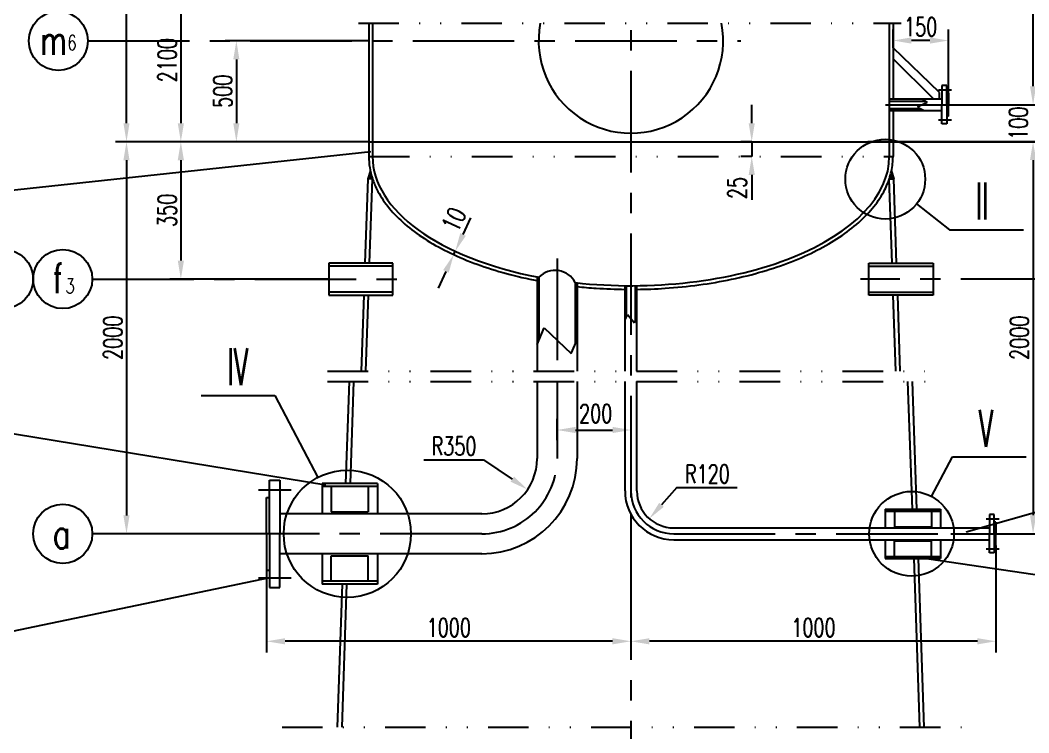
# Model space of a CAD drawing. Extents: x 1416 to 4159, y -4009 to -2804.
# Drawn here: x 1524.8 to 1661.4, y -3506.5 to -3410 of the extents above; entities that cross this region are included whole.
import ezdxf
from ezdxf.enums import TextEntityAlignment as Align

# ---------------------------------------------------------------- set-up
doc = ezdxf.new("R2010")
doc.units = 0
doc.header["$LTSCALE"] = 11
doc.header["$MEASUREMENT"] = 0
doc.linetypes.add('CENTER', pattern=[2, 1.25, -0.25, 0.25, -0.25])
doc.linetypes.add('DIVIDE', pattern=[1.25, 0.5, -0.25, 0, -0.25, 0, -0.25])
doc.layers.get('0').update_dxf_attribs({"linetype": 'CONTINUOUS'})
doc.layers.get('DEFPOINTS').update_dxf_attribs({"linetype": 'CONTINUOUS'})
for name, color, linetype in [('1', 2, 'CENTER'), ('2', 2, 'CONTINUOUS'), ('3', 2, 'DIVIDE')]:
    doc.layers.add(name, color=color, linetype=linetype)
doc.styles.add('H5', font='romans', dxfattribs={"width": 0.8, "bigfont": 'HZ5.SHX'})
doc.styles.add('HZ', font='txt', dxfattribs={"width": 0.5, "bigfont": 'hztxt.shx'})
doc.styles.add('HZ5', font='romans.shx', dxfattribs={"width": 0.7, "bigfont": 'hztxt.shx'})
doc.styles.add('HZTXT', font='ROMANS', dxfattribs={"width": 0.7, "bigfont": 'HZTXT'})
doc.dimstyles.new('STANDARD$0', dxfattribs={"dimscale": 0, "dimtxt": 4, "dimasz": 3, "dimexe": 1.5, "dimexo": 0, "dimgap": 1, "dimtad": 1, "dimdec": 0, "dimlfac": 5, "dimzin": 12, "dimtxsty": 'H5', "dimcen": 0, "dimazin": 3, "dimtfac": 1, "dimtdec": 0, "dimtmove": 0, "dimatfit": 3, "dimtvp": 0.833333, "dimtolj": 1, "dimtzin": 1})
pattern_1 = [(45, (-1170.71966, 38.6475), (-0.0883883476, 0.0883883476), []), (135, (-1170.71966, 38.6475), (-0.0883883476, -0.0883883476), [])]

# ---------------------------------------------------------------- blocks, each defined once
blk = doc.blocks.new('*D54')
at = {"color": 2, "linetype": 'BYBLOCK'}
for p, q in [((1613.34, -2896.41), (1705.94, -2896.41)), ((1704.44, -2898.91), (1704.44, -3573.36)), ((1633.13, -3575.86), (1705.94, -3575.86))]:
    blk.add_line(p, q, dxfattribs=at)
for points in [[(1704.03, -2898.91), (1704.86, -2898.91), (1704.44, -2896.41)], [(1704.03, -3573.36), (1704.86, -3573.36), (1704.44, -3575.86)]]:
    blk.add_solid(points, dxfattribs=at)
at = {"layer": 'DEFPOINTS', "color": 0, "linetype": 'BYBLOCK'}
for p in [(1613.34, -2896.41), (1633.13, -3575.86), (1704.44, -3575.86)]:
    blk.add_point(p, dxfattribs=at)
at = {"color": 2, "linetype": 'BYBLOCK', "insert": (1702.59, -3206.22), "char_height": 2.5, "attachment_point": 5, "rotation": 90, "style": 'HZ5'}
blk.add_mtext('\\A1;~35385', dxfattribs=at)
blk = doc.blocks.new('*D53')
at = {"color": 2, "linetype": 'BYBLOCK'}
for p, q in [((2794.92, -2965.06), (2871.06, -2965.06)), ((2869.56, -2967.56), (2869.56, -3462.6)), ((2800.85, -3465.1), (2871.06, -3465.1))]:
    blk.add_line(p, q, dxfattribs=at)
for points in [[(2869.14, -2967.56), (2869.97, -2967.56), (2869.56, -2965.06)], [(2869.14, -3462.6), (2869.97, -3462.6), (2869.56, -3465.1)]]:
    blk.add_solid(points, dxfattribs=at)
at = {"layer": 'DEFPOINTS', "color": 0, "linetype": 'BYBLOCK'}
for p in [(2794.92, -2965.06), (2800.85, -3465.1), (2869.56, -3465.1)]:
    blk.add_point(p, dxfattribs=at)
at = {"color": 2, "linetype": 'BYBLOCK', "insert": (2867.71, -3205.47), "char_height": 2.5, "attachment_point": 5, "rotation": 90, "style": 'HZ5'}
blk.add_mtext('\\A1;29100', dxfattribs=at)
blk = doc.blocks.new('*D14')
at = {"color": 2, "linetype": 'BYBLOCK'}
for p, q in [((3785.04, -3469.48), (3808.94, -3469.48)), ((3807.44, -3471.98), (3807.44, -3520.07)), ((3796.32, -3522.57), (3808.94, -3522.57))]:
    blk.add_line(p, q, dxfattribs=at)
for points in [[(3807.02, -3471.98), (3807.86, -3471.98), (3807.44, -3469.48)], [(3807.02, -3520.07), (3807.86, -3520.07), (3807.44, -3522.57)]]:
    blk.add_solid(points, dxfattribs=at)
at = {"layer": 'DEFPOINTS', "color": 0, "linetype": 'BYBLOCK'}
for p in [(3785.04, -3469.48), (3796.32, -3522.57), (3807.44, -3522.57)]:
    blk.add_point(p, dxfattribs=at)
at = {"color": 2, "linetype": 'BYBLOCK', "insert": (3805.59, -3496.03), "char_height": 2.5, "attachment_point": 5, "rotation": 90, "style": 'HZ5'}
blk.add_mtext('\\A1;2000', dxfattribs=at)
blk = doc.blocks.new('*D15')
at = {"color": 2, "linetype": 'BYBLOCK'}
for p, q in [((2828.86, -3465.1), (2871.05, -3465.1)), ((2869.55, -3467.6), (2869.55, -3612.01)), ((2803.85, -3614.51), (2871.05, -3614.51))]:
    blk.add_line(p, q, dxfattribs=at)
for points in [[(2869.13, -3467.6), (2869.96, -3467.6), (2869.55, -3465.1)], [(2869.13, -3612.01), (2869.96, -3612.01), (2869.55, -3614.51)]]:
    blk.add_solid(points, dxfattribs=at)
at = {"layer": 'DEFPOINTS', "color": 0, "linetype": 'BYBLOCK'}
for p in [(2828.86, -3465.1), (2803.85, -3614.51), (2869.55, -3614.51)]:
    blk.add_point(p, dxfattribs=at)
at = {"color": 2, "linetype": 'BYBLOCK', "insert": (2867.7, -3540.26), "char_height": 2.5, "attachment_point": 5, "rotation": 90, "style": 'HZ5'}
blk.add_mtext('\\A1;5700', dxfattribs=at)
blk = doc.blocks.new('*D96')
at = {"color": 2, "linetype": 'BYBLOCK'}
for p, q in [((2742.77, -3465.1), (2708.45, -3465.1)), ((2709.95, -3467.6), (2709.95, -3515.69)), ((2728.92, -3518.19), (2708.45, -3518.19))]:
    blk.add_line(p, q, dxfattribs=at)
for points in [[(2709.53, -3467.6), (2710.36, -3467.6), (2709.95, -3465.1)], [(2709.53, -3515.69), (2710.36, -3515.69), (2709.95, -3518.19)]]:
    blk.add_solid(points, dxfattribs=at)
at = {"layer": 'DEFPOINTS', "color": 0, "linetype": 'BYBLOCK'}
for p in [(2742.77, -3465.1), (2709.95, -3518.19), (2728.92, -3518.19)]:
    blk.add_point(p, dxfattribs=at)
at = {"color": 2, "linetype": 'BYBLOCK', "insert": (2708.1, -3491.64), "char_height": 2.5, "attachment_point": 5, "rotation": 90, "style": 'HZ5'}
blk.add_mtext('\\A1;2000', dxfattribs=at)
blk = doc.blocks.new('*D97')
at = {"color": 2, "linetype": 'BYBLOCK'}
for p, q in [((1562.05, -3385.33), (1537.73, -3385.33)), ((1539.23, -3423.95), (1539.23, -3387.83)), ((1572.05, -3426.45), (1537.73, -3426.45))]:
    blk.add_line(p, q, dxfattribs=at)
for points in [[(1538.81, -3387.83), (1539.64, -3387.83), (1539.23, -3385.33)], [(1538.81, -3423.95), (1539.64, -3423.95), (1539.23, -3426.45)]]:
    blk.add_solid(points, dxfattribs=at)
at = {"layer": 'DEFPOINTS', "color": 0, "linetype": 'BYBLOCK'}
for p in [(1539.23, -3385.33), (1562.05, -3385.33), (1572.05, -3426.45)]:
    blk.add_point(p, dxfattribs=at)
at = {"color": 2, "linetype": 'BYBLOCK', "insert": (1537.38, -3400.77), "char_height": 2.5, "attachment_point": 5, "rotation": 90, "style": 'HZ5'}
blk.add_mtext('\\A1;2500', dxfattribs=at)
blk = doc.blocks.new('*D98')
at = {"color": 2, "linetype": 'BYBLOCK'}
for p, q in [((2738.6, -3443.03), (2715.81, -3443.03)), ((2717.31, -3445.53), (2717.31, -3462.6)), ((2742.77, -3465.1), (2715.81, -3465.1))]:
    blk.add_line(p, q, dxfattribs=at)
for points in [[(2716.89, -3445.53), (2717.73, -3445.53), (2717.31, -3443.03)], [(2716.89, -3462.6), (2717.73, -3462.6), (2717.31, -3465.1)]]:
    blk.add_solid(points, dxfattribs=at)
at = {"layer": 'DEFPOINTS', "color": 0, "linetype": 'BYBLOCK'}
for p in [(2738.6, -3443.03), (2717.31, -3465.1), (2742.77, -3465.1)]:
    blk.add_point(p, dxfattribs=at)
at = {"color": 2, "linetype": 'BYBLOCK', "insert": (2715.46, -3454.06), "char_height": 2.5, "attachment_point": 5, "rotation": 90, "style": 'HZ5'}
blk.add_mtext('\\A1;2100', dxfattribs=at)
blk = doc.blocks.new('*D100')
at = {"color": 2, "linetype": 'BYBLOCK'}
for p, q in [((2742.77, -3465.1), (2715.81, -3465.1)), ((2717.31, -3467.6), (2717.31, -3481.2)), ((2737.33, -3483.7), (2715.81, -3483.7))]:
    blk.add_line(p, q, dxfattribs=at)
for points in [[(2716.89, -3467.6), (2717.73, -3467.6), (2717.31, -3465.1)], [(2716.89, -3481.2), (2717.73, -3481.2), (2717.31, -3483.7)]]:
    blk.add_solid(points, dxfattribs=at)
at = {"layer": 'DEFPOINTS', "color": 0, "linetype": 'BYBLOCK'}
for p in [(2742.77, -3465.1), (2717.31, -3483.7), (2737.33, -3483.7)]:
    blk.add_point(p, dxfattribs=at)
at = {"color": 2, "linetype": 'BYBLOCK', "insert": (2715.46, -3474.4), "char_height": 2.5, "attachment_point": 5, "rotation": 90, "style": 'HZ5'}
blk.add_mtext('\\A1;350', dxfattribs=at)
blk = doc.blocks.new('*D101')
at = {"color": 2, "linetype": 'BYBLOCK'}
for p, q in [((2778.27, -3515.54), (2778.27, -3534.24)), ((2728.92, -3523.11), (2728.92, -3534.24)), ((2775.77, -3532.74), (2731.42, -3532.74))]:
    blk.add_line(p, q, dxfattribs=at)
for points in [[(2731.42, -3532.32), (2731.42, -3533.16), (2728.92, -3532.74)], [(2775.77, -3532.32), (2775.77, -3533.16), (2778.27, -3532.74)]]:
    blk.add_solid(points, dxfattribs=at)
at = {"layer": 'DEFPOINTS', "color": 0, "linetype": 'BYBLOCK'}
for p in [(2778.27, -3515.54), (2728.92, -3523.11), (2728.92, -3532.74)]:
    blk.add_point(p, dxfattribs=at)
at = {"color": 2, "linetype": 'BYBLOCK', "insert": (2753.6, -3530.89), "char_height": 2.5, "attachment_point": 5, "style": 'HZ5'}
blk.add_mtext('\\A1;1000', dxfattribs=at)
blk = doc.blocks.new('*D102')
at = {"color": 2, "linetype": 'BYBLOCK'}
for p, q in [((2778.27, -3515.54), (2778.27, -3534.24)), ((2827.71, -3519.75), (2827.71, -3534.24)), ((2825.21, -3532.74), (2780.77, -3532.74))]:
    blk.add_line(p, q, dxfattribs=at)
for points in [[(2780.77, -3532.32), (2780.77, -3533.16), (2778.27, -3532.74)], [(2825.21, -3532.32), (2825.21, -3533.16), (2827.71, -3532.74)]]:
    blk.add_solid(points, dxfattribs=at)
at = {"layer": 'DEFPOINTS', "color": 0, "linetype": 'BYBLOCK'}
for p in [(2778.27, -3515.54), (2827.71, -3519.75), (2778.27, -3532.74)]:
    blk.add_point(p, dxfattribs=at)
at = {"color": 2, "linetype": 'BYBLOCK', "insert": (2802.99, -3530.89), "char_height": 2.5, "attachment_point": 5, "style": 'HZ5'}
blk.add_mtext('\\A1;1000', dxfattribs=at)
blk = doc.blocks.new('*D105')
at = {"color": 2, "linetype": 'BYBLOCK'}
for p, q in [((2821.27, -3423.98), (2834.24, -3423.98)), ((2832.74, -3457.6), (2832.74, -3426.48)), ((2821.27, -3460.1), (2834.24, -3460.1))]:
    blk.add_line(p, q, dxfattribs=at)
for points in [[(2832.32, -3426.48), (2833.15, -3426.48), (2832.74, -3423.98)], [(2832.32, -3457.6), (2833.15, -3457.6), (2832.74, -3460.1)]]:
    blk.add_solid(points, dxfattribs=at)
at = {"layer": 'DEFPOINTS', "color": 0, "linetype": 'BYBLOCK'}
for p in [(2821.27, -3423.98), (2832.74, -3423.98), (2821.27, -3460.1)]:
    blk.add_point(p, dxfattribs=at)
at = {"color": 2, "linetype": 'BYBLOCK', "insert": (2830.89, -3442.04), "char_height": 2.5, "attachment_point": 5, "rotation": 90, "style": 'HZ5'}
blk.add_mtext('\\A1;2300', dxfattribs=at)
blk = doc.blocks.new('*D113')
at = {"color": 2, "linetype": 'BYBLOCK'}
for p, q in [((2813.77, -3452.39), (2813.77, -3449.9)), ((2821.27, -3458.53), (2821.27, -3449.9)), ((2818.77, -3451.4), (2816.27, -3451.4))]:
    blk.add_line(p, q, dxfattribs=at)
for points in [[(2816.27, -3450.98), (2816.27, -3451.82), (2813.77, -3451.4)], [(2818.77, -3450.98), (2818.77, -3451.82), (2821.27, -3451.4)]]:
    blk.add_solid(points, dxfattribs=at)
at = {"layer": 'DEFPOINTS', "color": 0, "linetype": 'BYBLOCK'}
for p in [(2813.77, -3451.4), (2813.77, -3452.39), (2821.27, -3458.53)]:
    blk.add_point(p, dxfattribs=at)
at = {"color": 2, "linetype": 'BYBLOCK', "insert": (2817.52, -3449.55), "char_height": 2.5, "attachment_point": 5, "style": 'HZ5'}
blk.add_mtext('\\A1;150', dxfattribs=at)
blk = doc.blocks.new('*D114')
at = {"color": 2, "linetype": 'BYBLOCK'}
for p, q in [((2742.77, -3451.45), (2723.33, -3451.45)), ((2724.83, -3453.95), (2724.83, -3462.6)), ((2742.77, -3465.1), (2723.33, -3465.1))]:
    blk.add_line(p, q, dxfattribs=at)
for points in [[(2724.41, -3453.95), (2725.24, -3453.95), (2724.83, -3451.45)], [(2724.41, -3462.6), (2725.24, -3462.6), (2724.83, -3465.1)]]:
    blk.add_solid(points, dxfattribs=at)
at = {"layer": 'DEFPOINTS', "color": 0, "linetype": 'BYBLOCK'}
for p in [(2742.77, -3451.45), (2724.83, -3465.1), (2742.77, -3465.1)]:
    blk.add_point(p, dxfattribs=at)
at = {"color": 2, "linetype": 'BYBLOCK', "insert": (2722.98, -3458.27), "char_height": 2.5, "attachment_point": 5, "rotation": 90, "style": 'HZ5'}
blk.add_mtext('\\A1;500', dxfattribs=at)

msp = doc.modelspace()

# ---------------------------------------------------------------- hatches: boundary and pattern name
at = {"layer": '2'}
h = msp.add_hatch(dxfattribs=at)
h.set_pattern_fill('ANSI37', color=256, style=0)
h.set_pattern_definition(pattern_1)
edge = h.paths.add_edge_path()
edge.add_spline(control_points=[(1572.54847, -3431.47736), (1572.5443, -3431.46483), (1572.54016, -3431.4523), (1572.43033, -3431.1179), (1572.34158, -3430.79408), (1572.27003, -3430.46888)], knot_values=[0.109565462, 0.109565462, 0.109565462, 0.109565462, 0.111637835, 0.111637835, 0.164838947, 0.164838947, 0.164838947, 0.164838947], degree=3, periodic=0)
edge.add_line((1572.27003, -3430.46888), (1571.94813, -3431.47736))
edge.add_line((1571.94813, -3431.47736), (1572.54847, -3431.47736))
h = msp.add_hatch(dxfattribs=at)
h.set_pattern_fill('ANSI37', color=256, style=0)
h.set_pattern_definition(pattern_1)
edge = h.paths.add_edge_path()
edge.add_line((1642.54847, -3431.47733), (1643.14882, -3431.47736))
edge.add_line((1643.14882, -3431.47736), (1642.82691, -3430.46886))
edge.add_spline(control_points=[(1642.82691, -3430.46886), (1642.79112, -3430.63158), (1642.75102, -3430.79395), (1642.65886, -3431.13023), (1642.60612, -3431.30407), (1642.54847, -3431.47733)], knot_values=[2.976754981, 2.976754981, 2.976754981, 2.976754981, 3.003374495, 3.003374495, 3.032028268, 3.032028268, 3.032028268, 3.032028268], degree=3, periodic=0)

# ---------------------------------------------------------------- linework, layer by layer
for p, q in [((1572.04847, -3410.42478), (1572.04847, -3428.44789)), ((1572.54847, -3410.42478), (1572.54847, -3428.44789)), ((1642.54847, -3410.42478), (1642.54847, -3428.44789)), ((1643.04847, -3410.42478), (1643.04847, -3420.64789)), ((1649.32739, -3419.79823), (1643.04847, -3413.74566)), ((1648.51687, -3420.64789), (1643.04847, -3415.21061)), ((1649.66947, -3418.8484), (1649.66947, -3421.44789)), ((1650.32583, -3418.8484), (1649.66947, -3418.8484)), ((1650.32583, -3421.44789), (1650.32583, -3418.8484)), ((1642.54847, -3420.64789), (1649.66947, -3420.64789)), ((1649.32739, -3420.64789), (1649.32739, -3419.79823)), ((1650.54847, -3419.88249), (1650.32583, -3419.88249)), ((1650.54847, -3419.88249), (1650.54847, -3421.44789)), ((1642.54847, -3420.95499), (1647.38055, -3420.95499)), ((1642.54847, -3421.94078), (1646.69008, -3421.94078)), ((1649.66947, -3424.04737), (1649.66947, -3421.44789)), ((1650.32583, -3421.44789), (1650.32583, -3424.04737)), ((1650.54847, -3423.01328), (1650.54847, -3421.44789)), ((1642.54847, -3422.24789), (1649.66947, -3422.24789)), ((1643.04847, -3422.24789), (1643.04847, -3428.44789)), ((1650.54847, -3423.01328), (1650.32583, -3423.01328)), ((1650.32583, -3424.04737), (1649.66947, -3424.04737)), ((1572.04847, -3426.44789), (1643.04847, -3426.44789)), ((1571.56028, -3442.87892), (1571.94813, -3431.47736)), ((1572.54847, -3431.47736), (1571.94813, -3431.47736)), ((1572.16063, -3442.87892), (1572.54847, -3431.47736)), ((1642.93632, -3442.87892), (1642.54847, -3431.47733)), ((1643.53667, -3442.87892), (1643.14882, -3431.47736)), ((1575.31357, -3442.87892), (1566.61263, -3442.87892)), ((1566.61263, -3442.87892), (1566.61263, -3447.22418)), ((1575.31357, -3443.29899), (1566.61263, -3443.29899)), ((1575.31357, -3447.22418), (1575.31357, -3442.87892)), ((1639.78338, -3447.22418), (1639.78338, -3442.87892)), ((1639.78338, -3442.87892), (1648.48432, -3442.87892)), ((1639.78338, -3443.29899), (1648.48432, -3443.29899)), ((1648.48432, -3442.87892), (1648.48432, -3447.22418)), ((1594.84847, -3444.75517), (1594.84847, -3457.53155)), ((1595.09847, -3444.80329), (1595.09847, -3453.32364)), ((1575.31357, -3446.8041), (1566.61263, -3446.8041)), ((1599.99847, -3445.53588), (1599.99847, -3453.88271)), ((1600.24847, -3445.56301), (1600.24847, -3457.53155)), ((1606.74847, -3457.53155), (1606.74847, -3445.94331)), ((1606.94847, -3450.16686), (1606.94847, -3445.94331)), ((1608.14847, -3450.69203), (1608.14847, -3445.94331)), ((1608.34847, -3457.53155), (1608.34847, -3445.94331)), ((1639.78338, -3446.8041), (1648.48432, -3446.8041)), ((1566.61263, -3447.22418), (1575.31357, -3447.22418)), ((1571.06184, -3457.53155), (1571.41247, -3447.22418)), ((1571.66219, -3457.53155), (1572.01281, -3447.22418)), ((1648.48432, -3447.22418), (1639.78338, -3447.22418)), ((1643.43476, -3457.53155), (1643.08413, -3447.22418)), ((1644.0351, -3457.53155), (1643.68448, -3447.22418)), ((1568.94968, -3472.7132), (1569.41906, -3458.91477)), ((1569.55002, -3472.7132), (1570.01941, -3458.91477)), ((1594.84847, -3458.91477), (1594.84847, -3469.3382)), ((1600.24847, -3458.91477), (1600.24847, -3469.3382)), ((1606.74847, -3473.7382), (1606.74847, -3458.91477)), ((1608.34847, -3473.7382), (1608.34847, -3458.91477)), ((1645.66598, -3476.2132), (1645.07754, -3458.91477)), ((1646.26633, -3476.2132), (1645.67789, -3458.91477)), ((1558.58261, -3479.5382), (1558.58261, -3472.27923)), ((1558.58261, -3472.27923), (1559.99926, -3472.27923)), ((1559.99926, -3472.27923), (1559.99926, -3479.5382)), ((1565.72201, -3472.7132), (1565.72201, -3476.8382)), ((1573.22201, -3472.7132), (1565.72201, -3472.7132)), ((1573.22201, -3472.7132), (1573.22201, -3476.8382)), ((1573.22201, -3473.1132), (1565.72201, -3473.1132)), ((1566.97201, -3473.1132), (1566.97201, -3476.56325)), ((1571.97201, -3473.1132), (1571.97201, -3476.56325)), ((1558.20512, -3479.5382), (1558.20512, -3474.61389)), ((1558.20512, -3474.61389), (1558.58261, -3474.61389)), ((1587.34847, -3476.8382), (1559.99926, -3476.8382)), ((1566.97201, -3476.56325), (1571.97201, -3476.56325)), ((1641.99222, -3476.2132), (1641.99222, -3478.7382)), ((1641.99222, -3476.2132), (1649.49222, -3476.2132)), ((1641.99222, -3476.4632), (1649.49222, -3476.4632)), ((1643.24222, -3476.4632), (1643.24222, -3478.57713)), ((1648.24222, -3476.4632), (1648.24222, -3478.57713)), ((1649.49222, -3476.2132), (1649.49222, -3478.7382)), ((1656.11322, -3476.93872), (1656.11322, -3479.5382)), ((1656.76957, -3476.93872), (1656.11322, -3476.93872)), ((1656.76957, -3479.5382), (1656.76957, -3476.93872)), ((1656.99222, -3477.97281), (1656.76957, -3477.97281)), ((1656.99222, -3477.97281), (1656.99222, -3479.5382)), ((1558.20512, -3479.5382), (1558.20512, -3484.46251)), ((1558.58261, -3479.5382), (1558.58261, -3486.79718)), ((1559.99926, -3486.79718), (1559.99926, -3479.5382)), ((1613.34847, -3478.7382), (1656.11322, -3478.7382)), ((1643.24222, -3478.57713), (1648.24222, -3478.57713)), ((1656.11322, -3482.13769), (1656.11322, -3479.5382)), ((1656.76957, -3479.5382), (1656.76957, -3482.13769)), ((1656.99222, -3481.1036), (1656.99222, -3479.5382)), ((1613.34847, -3480.3382), (1656.11322, -3480.3382)), ((1641.99222, -3480.3382), (1641.99222, -3482.8632)), ((1643.24222, -3482.6132), (1643.24222, -3480.49928)), ((1643.24222, -3480.49928), (1648.24222, -3480.49928)), ((1648.24222, -3482.6132), (1648.24222, -3480.49928)), ((1649.49222, -3480.3382), (1649.49222, -3482.8632)), ((1587.34847, -3482.2382), (1559.99926, -3482.2382)), ((1565.72201, -3482.2382), (1565.72201, -3486.3632)), ((1573.22201, -3482.2382), (1573.22201, -3486.3632)), ((1656.76957, -3482.13769), (1656.11322, -3482.13769)), ((1656.99222, -3481.1036), (1656.76957, -3481.1036)), ((1566.97201, -3485.9632), (1566.97201, -3482.51316)), ((1566.97201, -3482.51316), (1571.97201, -3482.51316)), ((1571.97201, -3485.9632), (1571.97201, -3482.51316)), ((1641.99222, -3482.6132), (1649.49222, -3482.6132)), ((1641.99222, -3482.8632), (1649.49222, -3482.8632)), ((1646.67019, -3505.734), (1645.89219, -3482.8632)), ((1647.27054, -3505.734), (1646.49254, -3482.8632)), ((1558.20512, -3484.46251), (1558.58261, -3484.46251)), ((1573.22201, -3485.9632), (1565.72201, -3485.9632)), ((1573.22201, -3486.3632), (1565.72201, -3486.3632)), ((1567.82641, -3505.734), (1568.48535, -3486.3632)), ((1568.42676, -3505.734), (1569.08569, -3486.3632)), ((1558.58261, -3486.79718), (1559.99926, -3486.79718))]:
    msp.add_line(p, q)
at = {"color": 2, "linetype": 'BYBLOCK'}
for p, q in [((1623.91553, -3423.94789), (1623.91553, -3421.44789)), ((1650.54847, -3421.44789), (1663.51823, -3421.44789)), ((1623.91553, -3426.44789), (1622.41553, -3426.44789)), ((1623.91553, -3426.44789), (1623.91553, -3428.44789)), ((1623.91553, -3426.44789), (1623.91553, -3428.44789)), ((1643.04847, -3426.44789), (1663.51823, -3426.44789)), ((1623.91553, -3428.44789), (1622.41553, -3428.44789)), ((1623.91553, -3430.94789), (1623.91553, -3434.32094)), ((1584.81016, -3439.0157), (1585.86114, -3436.74735)), ((1583.54898, -3441.73772), (1583.75917, -3441.28406)), ((1583.54898, -3441.73772), (1583.75917, -3441.28406)), ((1582.49799, -3444.00607), (1581.44701, -3446.27442)), ((1597.54847, -3466.86342), (1597.54847, -3463.98502)), ((1607.56605, -3468.15363), (1607.56605, -3463.98502)), ((1600.04847, -3465.48502), (1605.06605, -3465.48502)), ((1587.59524, -3469.50562), (1591.48608, -3472.14538)), ((1613.75531, -3473.27728), (1611.69409, -3475.61251))]:
    msp.add_line(p, q, dxfattribs=at)
at = {"color": 2}
for p, q in [((1650.71334, -3438.38229), (1660.71334, -3438.38229)), ((1549.33312, -3460.7992), (1559.33312, -3460.7992)), ((1651.09801, -3469.13555), (1661.09801, -3469.13555))]:
    msp.add_line(p, q, dxfattribs=at)
msp.add_circle((1642.00068, -3431.52585), 5.40294, dxfattribs=at)
for centre, radius, start, end in [((1607.54847, -3412.79981), 12.5, 169.0471005, 10.9528995), ((1597.28829, -3446.90984), 3.03856, 26.883451, 136.110346), ((1587.34847, -3469.3382), 12.9, 270, 0), ((1587.34847, -3469.3382), 7.5, 270, 0), ((1613.34847, -3473.7382), 6.6, 180, 270), ((1613.34847, -3473.7382), 5, 180, 270)]:
    msp.add_arc(centre, radius, start, end)
for start_param, end_param in [(0, 1.207118097), (1.353373048, 3.141592654)]:
    msp.add_ellipse((1607.54847, -3428.44789), major_axis=(-35, 0), ratio=0.5, start_param=start_param, end_param=end_param)
for points, knots in [([(1572.04847, -3428.44789), (1572.04847, -3428.94975), (1572.08937, -3429.4516), (1572.25231, -3430.45044), (1572.37433, -3430.94741), (1572.69775, -3431.93211), (1572.89912, -3432.41985), (1573.52954, -3433.68513), (1574.02213, -3434.45201), (1575.19893, -3435.93937), (1575.88314, -3436.65992), (1577.42952, -3438.04459), (1578.29172, -3438.70873), (1580.17877, -3439.97117), (1581.20362, -3440.56947), (1583.39838, -3441.6913), (1584.56828, -3442.21482), (1587.03317, -3443.17897), (1588.32815, -3443.61958), (1591.02103, -3444.41084), (1592.41893, -3444.76148), (1594.18501, -3445.13351), (1594.51579, -3445.20026), (1594.84847, -3445.26447)], [0, 0, 0, 0, 0.081383287, 0.081383287, 0.162766573, 0.162766573, 0.24414986, 0.24414986, 0.376707525, 0.376707525, 0.50926519, 0.50926519, 0.641822855, 0.641822855, 0.77438052, 0.77438052, 0.906938186, 0.906938186, 1.039495851, 1.039495851, 1.172053516, 1.172053516, 1.202367954, 1.202367954, 1.202367954, 1.202367954]), ([(1608.34847, -3446.44334), (1609.62644, -3446.42883), (1610.90285, -3446.37954), (1613.71461, -3446.19362), (1615.24559, -3446.04023), (1618.25448, -3445.6335), (1619.73237, -3445.38014), (1622.60965, -3444.77765), (1624.00901, -3444.42851), (1626.70521, -3443.64016), (1628.00203, -3443.20094), (1630.47095, -3442.23947), (1631.64303, -3441.71722), (1633.84246, -3440.59781), (1634.8698, -3440.00065), (1636.76209, -3438.74034), (1637.62704, -3438.07718), (1639.17917, -3436.69433), (1639.86636, -3435.97462), (1641.04934, -3434.48875), (1641.54512, -3433.72253), (1642.2662, -3432.28838), (1642.52305, -3431.62578), (1642.89022, -3430.28603), (1643.00049, -3429.6089), (1643.04428, -3428.76952), (1643.04847, -3428.6087), (1643.04847, -3428.44789)], [1.593493296, 1.593493296, 1.593493296, 1.593493296, 1.702284177, 1.702284177, 1.834841842, 1.834841842, 1.967399507, 1.967399507, 2.099957172, 2.099957172, 2.232514838, 2.232514838, 2.365072503, 2.365072503, 2.497630168, 2.497630168, 2.630187833, 2.630187833, 2.762745498, 2.762745498, 2.895303164, 2.895303164, 3.005408753, 3.005408753, 3.115514343, 3.115514343, 3.141592654, 3.141592654, 3.141592654, 3.141592654]), ([(1600.24847, -3446.06581), (1601.11035, -3446.15702), (1601.97895, -3446.23208), (1604.14389, -3446.37759), (1605.44537, -3446.42854), (1606.74847, -3446.44334)], [1.3622191147, 1.3622191147, 1.3622191147, 1.3622191147, 1.4371688464, 1.4371688464, 1.5480993595, 1.5480993595, 1.5480993595, 1.5480993595])]:
    msp.add_open_spline(points, degree=3, knots=knots)
at = {"color": 2, "linetype": 'BYBLOCK'}
for points in [[(1623.49887, -3423.94789), (1624.3322, -3423.94789), (1623.91553, -3426.44789)], [(1623.49887, -3430.94789), (1624.3322, -3430.94789), (1623.91553, -3428.44789)], [(1584.4321, -3438.84054), (1585.18822, -3439.19087), (1583.75917, -3441.28406)], [(1582.11993, -3443.83091), (1582.87605, -3444.18123), (1583.54898, -3441.73772)], [(1600.04847, -3465.06835), (1600.04847, -3465.90169), (1597.54847, -3465.48502)], [(1605.06605, -3465.06835), (1605.06605, -3465.90169), (1607.56605, -3465.48502)], [(1591.72001, -3471.80058), (1591.25214, -3472.49018), (1593.55488, -3473.54897)], [(1611.38171, -3475.33678), (1612.00647, -3475.88824), (1610.03971, -3477.48681)]]:
    msp.add_solid(points, dxfattribs=at)
at = {"layer": '1'}
for p, q in [((1607.54847, -2888.85819), (1607.54847, -3577.42118)), ((1533.99672, -3412.79981), (1622.41791, -3412.79981)), ((1649.20987, -3419.4074), (1650.9894, -3419.4074)), ((1642.02609, -3421.44789), (1665.98959, -3421.44789)), ((1649.20987, -3423.48838), (1650.9894, -3423.48838)), ((1597.54847, -3442.26408), (1597.54847, -3457.53155)), ((1534.59672, -3445.05155), (1576.45078, -3445.05155)), ((1665.98959, -3445.05155), (1638.64616, -3445.05155)), ((1597.54847, -3458.91477), (1597.54847, -3469.3382)), ((1557.09481, -3473.58244), (1561.51353, -3473.58244)), ((1655.65362, -3477.49771), (1657.43315, -3477.49771)), ((1587.34847, -3479.5382), (1534.59672, -3479.5382)), ((1613.34847, -3479.5382), (1665.98959, -3479.5382)), ((1655.65362, -3481.57869), (1657.43315, -3481.57869)), ((1557.09481, -3485.49397), (1561.51353, -3485.49397))]:
    msp.add_line(p, q, dxfattribs=at)
for centre, radius, start, end in [((1587.34847, -3469.3382), 10.2, 270, 0), ((1613.34847, -3473.7382), 5.8, 180, 270)]:
    msp.add_arc(centre, radius, start, end, dxfattribs=at)
at = {"layer": '2'}
for p, q in [((1646.94561, -3420.64789), (1647.67236, -3421.16103)), ((1647.67236, -3421.16103), (1646.38658, -3421.77523)), ((1646.38658, -3421.77523), (1647.25308, -3422.24789)), ((1572.32634, -3427.80527), (1506.55226, -3434.89352)), ((1571.94813, -3431.47736), (1572.27003, -3430.46888)), ((1642.54847, -3431.47733), (1643.14882, -3431.47736)), ((1642.82691, -3430.46886), (1643.14882, -3431.47736)), ((1646.24655, -3434.86715), (1650.71334, -3438.38229)), ((1606.74847, -3450.57355), (1607.10816, -3449.84215)), ((1607.10816, -3449.84215), (1608.01673, -3450.96635)), ((1608.01673, -3450.96635), (1608.34847, -3450.27557)), ((1594.84847, -3453.91443), (1595.80964, -3451.64304)), ((1595.80964, -3451.64304), (1599.4577, -3455.14477)), ((1599.4577, -3455.14477), (1600.24847, -3453.29926)), ((1652.94828, -3479.27092), (1722.70172, -3459.56455)), ((1559.33312, -3460.7992), (1565.141, -3471.90222)), ((1566.23779, -3472.93946), (1506.55226, -3463.16709)), ((1579.50884, -3469.50562), (1587.59524, -3469.50562)), ((1648.25802, -3474.47483), (1651.09801, -3469.13555)), ((1613.75531, -3473.27728), (1621.92089, -3473.27728)), ((1646.6822, -3482.74231), (1722.70172, -3494.01043)), ((1558.58261, -3485.49397), (1506.55226, -3496.3404))]:
    msp.add_line(p, q, dxfattribs=at)
for centre, radius in [((1529.99672, -3412.79981), 4), ((1522.59672, -3445.05155), 4), ((1530.59672, -3445.05155), 4), ((1569.13434, -3479.53634), 8.61549), ((1645.56579, -3479.53634), 5.73298), ((1530.59672, -3479.5382), 4)]:
    msp.add_circle(centre, radius, dxfattribs=at)
at = {"layer": '3'}
for p, q in [((1570.63421, -3410.42478), (1644.14539, -3410.42478)), ((1572.04847, -3428.44789), (1643.04847, -3428.44789)), ((1566.4737, -3457.53155), (1647.35133, -3457.53155)), ((1566.4737, -3458.91477), (1647.68744, -3458.91477)), ((1560.29431, -3505.734), (1654.04982, -3505.734))]:
    msp.add_line(p, q, dxfattribs=at)
at = {"layer": 'DEFPOINTS', "color": 0, "linetype": 'BYBLOCK'}
for p in [(1650.54847, -3421.44789), (1623.91553, -3426.44789), (1643.04847, -3426.44789), (1623.91553, -3428.44789), (1623.91553, -3428.44789), (1583.75917, -3441.28406), (1583.75917, -3441.28406), (1583.54898, -3441.73772), (1607.56605, -3465.48502), (1597.54847, -3466.86342), (1607.56605, -3468.15363), (1593.55488, -3473.54897), (1613.34847, -3473.7382), (1610.03971, -3477.48681)]:
    msp.add_point(p, dxfattribs=at)

# ---------------------------------------------------------------- texts
at = {"color": 2, "linetype": 'BYBLOCK', "char_height": 2.5, "attachment_point": 5, "style": 'HZ5'}
for s, insert, rotation in [('100', (1660.0369, -3423.94789), 90), ('25', (1621.94127, -3432.71623), 90), ('\\A1;10', (1583.58422, -3436.99071), 65.1405092)]:
    msp.add_mtext(s, dxfattribs=dict(at, insert=insert, rotation=rotation))
for s, insert in [('R350', (1583.58684, -3467.66406)), ('R120', (1617.91248, -3471.43571))]:
    msp.add_mtext(s, dxfattribs=dict(at, insert=insert))
at = {"layer": '1'}
for s, height, style, width, p in [('m', 4, 'HZTXT', 0.7, (1529.36169, -3412.71217)), ('6', 2, 'HZ', 0.75, (1531.85195, -3413.04863)), ('f', 4, 'HZTXT', 0.7, (1529.96169, -3444.96392)), ('3', 2, 'HZ', 0.75, (1531.59493, -3445.98556)), ('a', 4, 'HZTXT', 0.75, (1530.44961, -3479.53184))]:
    msp.add_text(s, height=height, dxfattribs=dict(at, style=style, width=width)).set_placement(p, align=Align.MIDDLE)
at = {"layer": '2', "style": 'HZ', "width": 0.5}
for s, p in [('II', (1654.26358, -3436.98848)), ('IV', (1552.88336, -3459.40539)), ('V', (1654.64825, -3467.74173))]:
    msp.add_text(s, height=5, dxfattribs=at).set_placement(p)
at = {"layer": '2', "color": 2, "style": 'HZ5', "width": 0.7}
msp.add_text('200', height=2.5, dxfattribs=at).set_placement((1600.52579, -3464.52083))

# ---------------------------------------------------------------- dimensions: what is measured, and where the dimension line sits
dim = msp.add_linear_dim(base=(1704.44346, -3575.86412), p1=(1613.33663, -2896.41279), p2=(1633.13365, -3575.86412), angle=90, text='~35385', dimstyle='STANDARD$0', override={"dimscale": 1, "dimtxt": 2.5, "dimasz": 2.5, "dimgap": 0.6, "dimlfac": 20, "dimtxsty": 'HZ5', "dimclrd": 2, "dimclre": 2, "dimclrt": 2, "dimtdec": 0, "dimtmove": 2})
dim.commit()
dim.dimension.update_dxf_attribs({"geometry": '*D54', "text_midpoint": (1702.59346, -3206.21709), "dimtype": 160})
for base, p1, p2, text, picture, middle in [((1698.83793, -3426.44789), (1624.20522, -2926.41279), (1630.13275, -3426.44789), '29100', '*D53', (1696.98793, -3166.82429)), ((1698.82646, -3575.86412), (1658.14425, -3426.44789), (1633.13365, -3575.86412), '5700', '*D15', (1696.97646, -3501.61639))]:
    dim = msp.add_linear_dim(base=base, p1=p1, p2=p2, angle=90, text=text, dimstyle='STANDARD$0', override={"dimscale": 1, "dimtxt": 2.5, "dimasz": 2.5, "dimgap": 0.6, "dimlfac": 20, "dimtxsty": 'HZ5', "dimclrd": 2, "dimclre": 2, "dimclrt": 2, "dimtdec": 0, "dimtmove": 2})
    dim.commit()
    dim.dimension.update_dxf_attribs({"geometry": picture, "text_midpoint": middle, "dimtype": 160, "insert": (-1170.71966, 38.6475)})
dim = msp.add_linear_dim(base=(1662.01823, -3479.5382), p1=(1639.61596, -3426.44789), p2=(1650.89786, -3479.5382), angle=90, text='2000', dimstyle='STANDARD$0', override={"dimscale": 1, "dimtxt": 2.5, "dimasz": 2.5, "dimgap": 0.6, "dimlfac": 20, "dimtxsty": 'HZ5', "dimclrd": 2, "dimclre": 2, "dimclrt": 2, "dimtdec": 0, "dimtmove": 2})
dim.commit()
dim.dimension.update_dxf_attribs({"geometry": '*D14', "text_midpoint": (1660.16823, -3452.99304), "insert": (-2145.42097, 43.03529)})
at = {"layer": '2'}
dim = msp.add_linear_dim(base=(1539.22627, -3385.33022), p1=(1572.04847, -3426.44789), p2=(1562.04847, -3385.33022), angle=90, text='2500', dimstyle='STANDARD$0', override={"dimtxt": 2.5, "dimasz": 2.5, "dimgap": 0.6, "dimtad": 1, "dimtih": 0, "dimtoh": 0, "dimdec": 0, "dimlfac": 20, "dimzin": 12, "dimtxsty": 'HZ5', "dimclrd": 2, "dimclre": 2, "dimclrt": 2, "dimtdec": 0, "dimtofl": 1, "dimtzin": 1}, dxfattribs=at)
dim.commit()
dim.dimension.update_dxf_attribs({"geometry": '*D97', "text_midpoint": (1537.37627, -3400.77458), "dimtype": 160})
for base, p1, p2, text, picture, middle in [((1662.01823, -3385.33022), (1650.54847, -3421.44789), (1650.54847, -3385.33022), '2300', '*D105', (1660.16823, -3403.38905)), ((1546.58929, -3426.44789), (1567.8827, -3404.38341), (1572.04847, -3426.44789), '2100', '*D98', (1544.73929, -3415.41565)), ((1554.10805, -3426.44789), (1572.04847, -3412.79981), (1572.04847, -3426.44789), '500', '*D114', (1552.25805, -3419.62385)), ((1539.22627, -3479.5382), (1572.04847, -3426.44789), (1558.20512, -3479.5382), '2000', '*D96', (1537.37627, -3452.99304)), ((1546.58929, -3445.05155), (1572.04847, -3426.44789), (1566.61263, -3445.05155), '350', '*D100', (1544.73929, -3435.74972))]:
    dim = msp.add_linear_dim(base=base, p1=p1, p2=p2, angle=90, text=text, dimstyle='STANDARD$0', override={"dimtxt": 2.5, "dimasz": 2.5, "dimgap": 0.6, "dimtad": 1, "dimtih": 0, "dimtoh": 0, "dimdec": 0, "dimlfac": 20, "dimzin": 12, "dimtxsty": 'HZ5', "dimclrd": 2, "dimclre": 2, "dimclrt": 2, "dimtdec": 0, "dimtofl": 1, "dimtzin": 1}, dxfattribs=at)
    dim.commit()
    dim.dimension.update_dxf_attribs({"geometry": picture, "text_midpoint": middle, "insert": (-1170.71966, 38.6475)})
for base, p1, p2, text, picture, middle in [((1643.04847, -3412.75406), (1650.54847, -3419.88249), (1643.04847, -3413.74566), '150', '*D113', (1646.79847, -3410.90406)), ((1558.20512, -3494.09257), (1607.54847, -3476.88781), (1558.20512, -3484.46251), '1000', '*D101', (1582.8768, -3492.24257)), ((1607.54847, -3494.09257), (1656.99222, -3481.1036), (1607.54847, -3476.88781), '1000', '*D102', (1632.27035, -3492.24257))]:
    dim = msp.add_linear_dim(base=base, p1=p1, p2=p2, text=text, dimstyle='STANDARD$0', override={"dimtxt": 2.5, "dimasz": 2.5, "dimgap": 0.6, "dimtad": 1, "dimtih": 0, "dimtoh": 0, "dimdec": 0, "dimlfac": 20, "dimzin": 12, "dimtxsty": 'HZ5', "dimclrd": 2, "dimclre": 2, "dimclrt": 2, "dimtdec": 0, "dimtofl": 1, "dimtzin": 1}, dxfattribs=at)
    dim.commit()
    dim.dimension.update_dxf_attribs({"geometry": picture, "text_midpoint": middle, "insert": (-1170.71966, 38.6475)})

doc.saveas('drawing.dxf')
